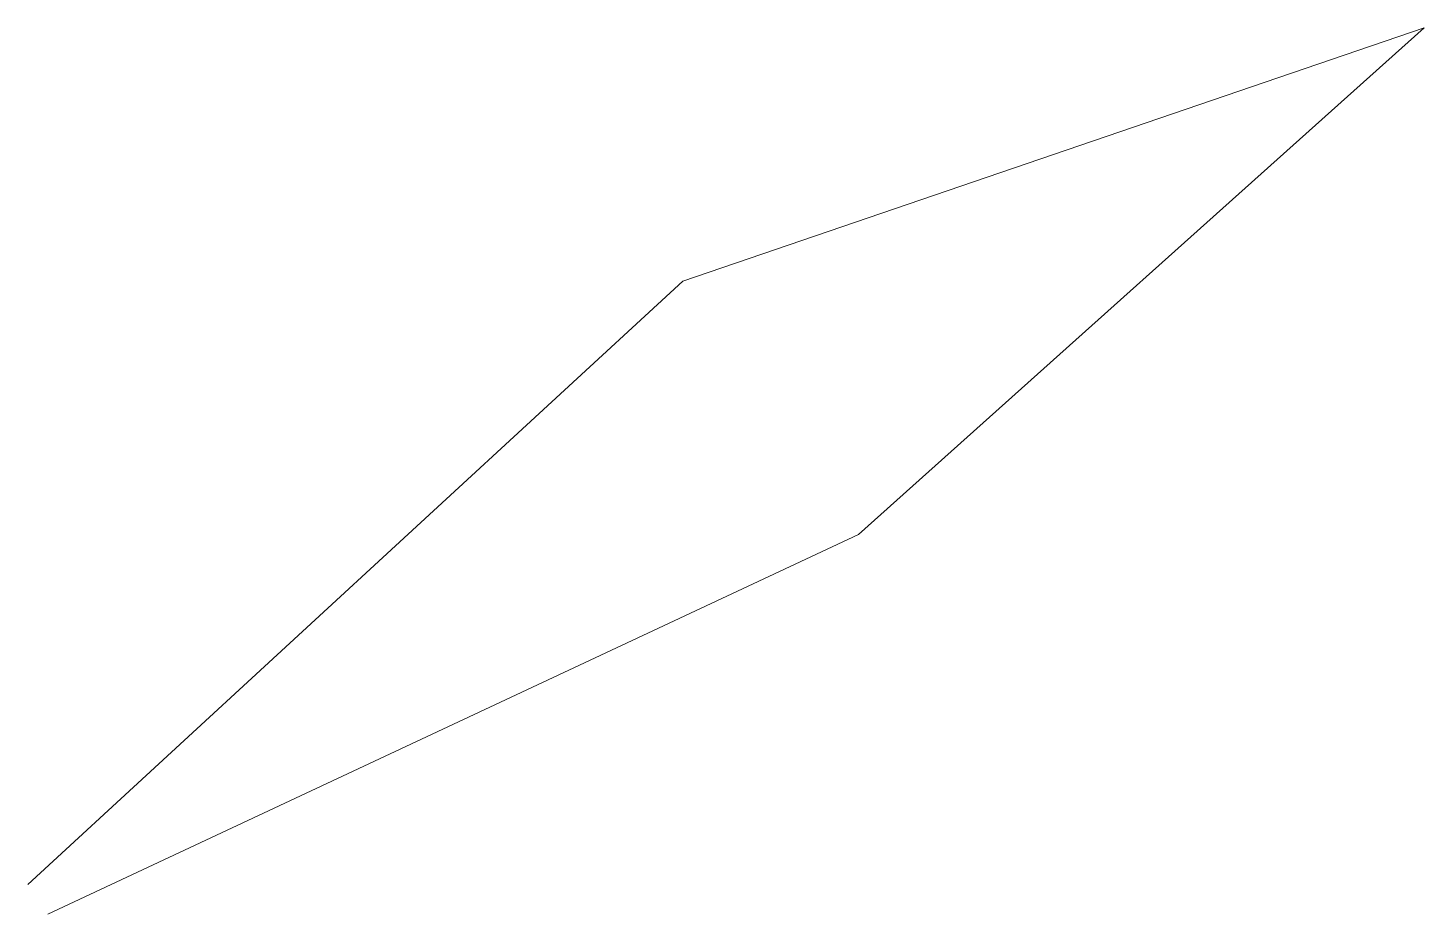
# Model space of a CAD drawing. Header units: millimetres. Extents: x 1.2 to 20.5, y 0.7 to 12.9.
import ezdxf

# ---------------------------------------------------------------- set-up
doc = ezdxf.new("R2010")
doc.units = ezdxf.units.MM
doc.layers.add('001_Dark_1 5', color=7, linetype='Continuous', lineweight=0)

msp = doc.modelspace()

# ---------------------------------------------------------------- linework, layer by layer
at = {"layer": '001_Dark_1 5'}
for p, q in [((10.234, 9.418), (20.469, 12.915)), ((20.469, 12.915), (12.658, 5.921)), ((1.188, 1.093), (10.234, 9.418)), ((12.658, 5.921), (1.462, 0.684))]:
    msp.add_line(p, q, dxfattribs=at)

doc.saveas('drawing.dxf')
